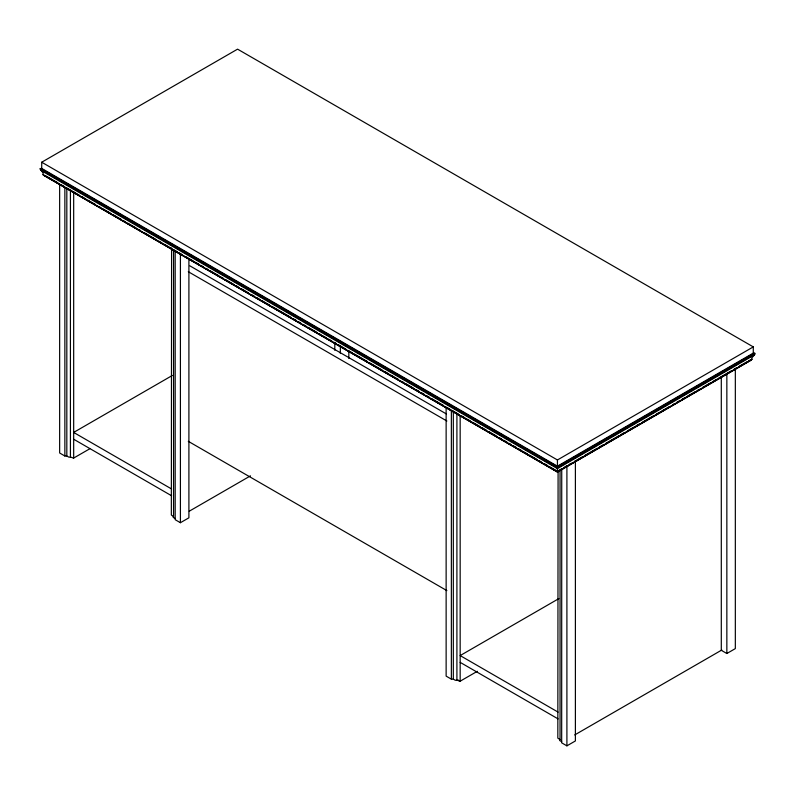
<?xml version="1.0" encoding="UTF-8"?>
<svg xmlns="http://www.w3.org/2000/svg" width="795" height="795" viewBox="0 0 795 795"><rect width="100%" height="100%" fill="white"/><g stroke="black" fill="none" stroke-linecap="round" stroke-linejoin="round"><path stroke-width="1.19" d="M44.927 175.914L43.01 174.681L557.434 471.683L752.01 359.29A4.223 3.448 0 0 1 751.941 357.74L755.22 353.825L754.962 353.288L753.282 353.119L557.434 466.188L41.718 168.441L39.78 168.858L557.434 467.887L754.276 354.242M752.01 359.29L748.89 360.721M750.073 360.592L751.046 359.479M43 174.661L43.089 174.224A4.204 3.438 0 0 0 43.059 173.062L40.724 169.564M751.007 360.264L557.434 472.091L43.964 175.506M41.718 169.007L41.718 162.22L237.566 49.151L753.282 346.898L753.282 353.686M172.386 375.429L73.657 432.43L171.581 488.965M59.645 183.943L59.645 452.981L64.862 456.002L66.82 456.002L68.459 456.946A1.381 0.795 0 0 0 70.417 456.946L73.488 458.159L89.785 448.778M189.29 511.185L250.485 475.847M175.188 250.654L175.188 519.692L180.415 522.712L188.902 517.813L188.902 258.693M41.718 162.22L557.434 459.967L753.282 346.898M754.276 353.119L557.434 466.764L40.724 168.441M754.276 354.987L557.434 468.633L40.724 170.309M558.517 470.63L561.737 468.772L561.677 742.838L566.905 745.849L575.391 740.95L575.391 460.752M563.894 467.53L567.123 465.661M569.27 464.419L571.426 463.177M574.646 461.319L582.179 456.966M584.325 455.724L597.234 448.271M599.39 447.029L603.693 444.554M605.84 443.312L618.749 435.859M620.895 434.617L624.125 432.748M627.354 430.89L633.804 427.163M635.96 425.921L639.18 424.053M642.41 422.195L654.245 415.368M656.392 414.125L659.621 412.257M661.768 411.015L669.301 406.672M672.53 404.804L674.677 403.562M676.833 402.32L680.053 400.461M682.209 399.219L685.429 397.351M687.586 396.109L695.118 391.766M697.265 390.524L699.411 389.282M702.641 387.423L710.173 383.071M712.32 381.829L716.623 379.344M718.779 378.102L731.678 370.649M733.835 369.407L737.064 367.548M739.211 366.306L746.744 361.964M751.046 360.036L557.434 471.962L43.954 175.357M558.895 598.585L460.166 655.587L558.09 712.121M477.348 671.298L459.977 681.295L456.906 680.083A1.381 0.795 0 0 1 454.949 680.083L453.319 679.139L451.361 679.139L446.134 676.128L446.134 407.08M574.706 734.938L721.8 650.012M721.294 377.546L721.294 650.31L726.849 653.51L735.335 648.611L735.335 368.413M46.1 176.033L57.926 182.86M61.145 184.718L64.365 186.577M66.512 187.819L79.411 195.262M81.557 196.504L85.85 198.979M87.997 200.221L95.519 204.563M98.739 206.422L100.895 207.664M103.042 208.906L110.555 213.249M112.711 214.491L121.297 219.45M123.454 220.692L125.6 221.934M127.747 223.166L136.343 228.135M138.489 229.377L140.636 230.61M143.855 232.478L156.754 239.921M158.901 241.153L162.12 243.022M164.267 244.254L171.79 248.596M173.936 249.839L177.166 251.697M179.312 252.939L182.532 254.797M185.752 256.666L193.274 260.998M195.421 262.241L198.651 264.109M200.797 265.341L202.944 266.583M206.163 268.442L208.31 269.684M210.466 270.926L219.052 275.885M221.209 277.127L223.355 278.369M225.502 279.611L234.098 284.57M236.244 285.812L238.391 287.055M241.61 288.913L248.06 292.63M251.28 294.498L254.509 296.356M256.656 297.598L259.876 299.457M262.022 300.699L269.545 305.041M271.691 306.274L291.03 317.444M293.176 318.686L296.396 320.544M298.552 321.786L300.699 323.018M303.919 324.887L306.065 326.129M308.222 327.361L316.808 332.33M318.964 333.562L321.11 334.804M323.257 336.047L326.477 337.905M328.623 339.147L331.853 341.005M333.999 342.248L336.146 343.49M338.292 344.732L345.815 349.075M349.035 350.933L352.264 352.791M354.411 354.033L367.3 361.477M369.446 362.719L382.335 370.162M384.492 371.394L388.785 373.879M390.931 375.121L398.454 379.463M401.674 381.322L403.82 382.564M405.977 383.806L413.489 388.149M415.636 389.381L418.866 391.249M421.012 392.482L424.232 394.35M426.378 395.582L429.608 397.45M431.755 398.692L443.57 405.51M446.79 407.368L450.02 409.236M452.166 410.468L458.606 414.195M461.835 416.053L465.055 417.912M467.202 419.154L470.421 421.012M472.578 422.254L480.091 426.597M482.247 427.839L486.54 430.314M488.687 431.556L496.209 435.899M499.429 437.757L501.575 438.999M503.732 440.241L506.952 442.099M509.098 443.342L511.245 444.584M513.391 445.826L516.621 447.684M518.767 448.927L521.987 450.785M524.134 452.027L527.363 453.885M529.51 455.128L537.032 459.47M539.179 460.712L541.325 461.945M544.545 463.813L547.775 465.671M549.921 466.913L556.361 470.63M189.876 265.848L446.313 413.907M188.296 271.721L446.879 421.012M188.296 441.324L446.879 590.615M73.657 439.218L171.581 495.752M460.166 662.364L558.09 718.899M458.208 680.083L460.166 681.216L460.166 415.894M175.188 518.569L173.558 517.625A1.381 0.795 0 0 1 173.558 516.492L171.342 515.051L171.601 248.05M561.677 741.705L560.048 740.761A1.381 0.795 0 0 1 560.048 739.628L557.822 738.128L558.09 472.429M726.849 374.554L726.849 653.51M566.905 465.651L566.905 745.849M560.048 470.59L560.048 739.628M557.434 459.967L557.434 472.081M456.906 413.519L456.906 680.083M453.319 411.343L453.319 679.139M451.361 410.101L451.361 679.139M348.836 351.082L348.836 358.525M340.349 346.064L340.349 353.507M334.804 342.864L334.804 350.297M180.415 253.675L180.415 522.712M173.558 249.928L173.558 516.492M73.677 191.516L73.677 458.069M70.417 190.383L70.417 456.946M66.82 188.196L66.82 456.002M64.862 186.964L64.862 456.002"/></g></svg>
